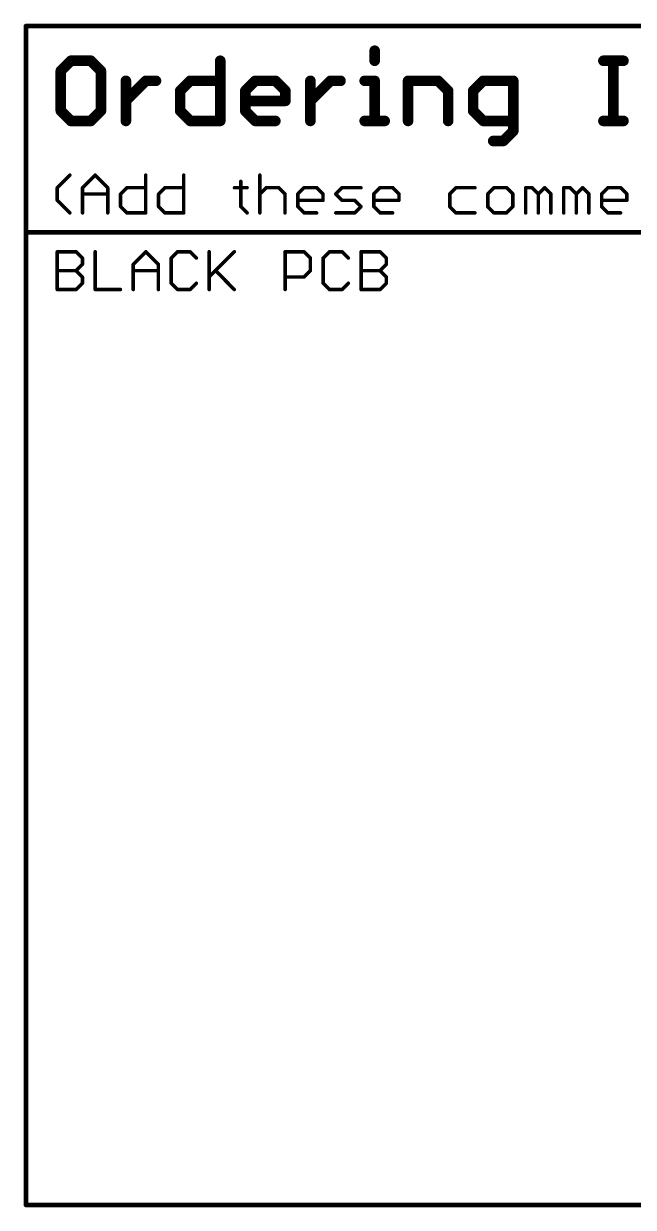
# Model space of a CAD drawing. Extents: x -41 to 98, y -71 to 29.
# Drawn here: x -3.9 to 22.4, y -71.2 to -20.2 of the extents above; entities that cross this region are included whole.
import ezdxf

# ---------------------------------------------------------------- set-up
doc = ezdxf.new("R2010")
doc.units = 0
doc.layers.add('23', color=53, linetype='CONTINUOUS')
doc.layers.add('51', color=53, linetype='CONTINUOUS')

msp = doc.modelspace()

# ---------------------------------------------------------------- linework, layer by layer
at = {"layer": '23'}
msp.add_point((-3.81, -20.32), dxfattribs=at)
at = {"layer": '51'}
for points, const_width in [([(-3.81, -20.32), (97.79, -20.32)], 0.2032), ([(-3.81, -29.21), (-3.81, -20.32)], 0.2032), ([(11.218, -21.3842), (11.218, -21.8164)], 0.4572), ([(-1.8792, -21.8164), (-2.3114, -22.2486)], 0.4572), ([(-1.0149, -21.8164), (-1.8792, -21.8164)], 0.4572), ([(-0.5827, -22.2486), (-1.0149, -21.8164)], 0.4572), ([(4.5626, -21.8164), (4.5626, -24.4094)], 0.4572), ([(21.0766, -21.8164), (21.9409, -21.8164)], 0.4572), ([(21.5087, -24.4094), (21.5087, -21.8164)], 0.4572), ([(-2.3114, -22.2486), (-2.3114, -23.9772)], 0.4572), ([(-0.5827, -23.9772), (-0.5827, -22.2486)], 0.4572), ([(0.4952, -24.4094), (0.4952, -22.6807)], 0.4572), ([(0.4952, -23.5451), (1.3595, -22.6807)], 0.4572), ([(1.3595, -22.6807), (1.7917, -22.6807)], 0.4572), ([(2.834, -23.1129), (3.2661, -22.6807)], 0.4572), ([(2.834, -23.9772), (2.834, -23.1129)], 0.4572), ([(3.2661, -22.6807), (4.5626, -22.6807)], 0.4572), ([(5.6405, -23.1129), (6.0727, -22.6807)], 0.4572), ([(5.6405, -23.9772), (5.6405, -23.1129)], 0.4572), ([(6.0727, -22.6807), (6.937, -22.6807)], 0.4572), ([(6.937, -22.6807), (7.3692, -23.1129)], 0.4572), ([(7.3692, -23.1129), (7.3692, -23.5451)], 0.4572), ([(8.4471, -24.4094), (8.4471, -22.6807)], 0.4572), ([(8.4471, -23.5451), (9.3114, -22.6807)], 0.4572), ([(9.3114, -22.6807), (9.7436, -22.6807)], 0.4572), ([(10.7859, -22.6807), (11.218, -22.6807)], 0.4572), ([(11.218, -22.6807), (11.218, -24.4094)], 0.4572), ([(12.6569, -24.4094), (12.6569, -22.6807)], 0.4572), ([(12.6569, -22.6807), (13.9534, -22.6807)], 0.4572), ([(13.9534, -22.6807), (14.3856, -23.1129)], 0.4572), ([(14.3856, -23.1129), (14.3856, -24.4094)], 0.4572), ([(15.8956, -22.6807), (15.4635, -23.1129)], 0.4572), ([(15.4635, -23.1129), (15.4635, -23.9772)], 0.4572), ([(17.1921, -22.6807), (15.8956, -22.6807)], 0.4572), ([(17.1921, -24.8416), (17.1921, -22.6807)], 0.4572), ([(7.3692, -23.5451), (5.6405, -23.5451)], 0.4572), ([(-2.3114, -23.9772), (-1.8792, -24.4094)], 0.4572), ([(-1.0149, -24.4094), (-0.5827, -23.9772)], 0.4572), ([(3.2661, -24.4094), (2.834, -23.9772)], 0.4572), ([(6.0727, -24.4094), (5.6405, -23.9772)], 0.4572), ([(15.4635, -23.9772), (15.8956, -24.4094)], 0.4572), ([(-1.8792, -24.4094), (-1.0149, -24.4094)], 0.4572), ([(4.5626, -24.4094), (3.2661, -24.4094)], 0.4572), ([(6.937, -24.4094), (6.0727, -24.4094)], 0.4572), ([(10.7859, -24.4094), (11.6502, -24.4094)], 0.4572), ([(15.8956, -24.4094), (17.1921, -24.4094)], 0.4572), ([(21.0766, -24.4094), (21.9409, -24.4094)], 0.4572), ([(16.76, -25.2737), (17.1921, -24.8416)], 0.4572), ([(16.3278, -25.2737), (16.76, -25.2737)], 0.4572), ([(-2.4638, -27.2871), (-1.9215, -26.7448)], 0.1524), ([(-1.3724, -27.2871), (-0.83, -26.7448)], 0.1524), ([(-0.83, -26.7448), (-0.2877, -27.2871)], 0.1524), ([(1.3495, -26.7448), (1.3495, -28.3718)], 0.1524), ([(2.9866, -26.7448), (2.9866, -28.3718)], 0.1524), ([(5.4474, -27.016), (5.4474, -28.1006)], 0.1524), ([(6.2677, -26.7448), (6.2677, -28.3718)], 0.1524), ([(-2.4638, -27.8295), (-2.4638, -27.2871)], 0.1524), ([(-1.3724, -28.3718), (-1.3724, -27.2871)], 0.1524), ([(-1.3724, -27.5583), (-0.2877, -27.5583)], 0.1524), ([(-0.2877, -27.2871), (-0.2877, -28.3718)], 0.1524), ([(0.2648, -27.5583), (0.536, -27.2871)], 0.1524), ([(0.2648, -28.1006), (0.2648, -27.5583)], 0.1524), ([(0.536, -27.2871), (1.3495, -27.2871)], 0.1524), ([(1.902, -27.5583), (2.1731, -27.2871)], 0.1524), ([(1.902, -28.1006), (1.902, -27.5583)], 0.1524), ([(2.1731, -27.2871), (2.9866, -27.2871)], 0.1524), ([(5.1763, -27.2871), (5.7186, -27.2871)], 0.1524), ([(6.2677, -27.5583), (6.5389, -27.2871)], 0.1524), ([(6.5389, -27.2871), (7.0812, -27.2871)], 0.1524), ([(7.0812, -27.2871), (7.3524, -27.5583)], 0.1524), ([(7.3524, -27.5583), (7.3524, -28.3718)], 0.1524), ([(7.9049, -27.5583), (8.176, -27.2871)], 0.1524), ([(7.9049, -28.1006), (7.9049, -27.5583)], 0.1524), ([(8.176, -27.2871), (8.7184, -27.2871)], 0.1524), ([(8.7184, -27.2871), (8.9895, -27.5583)], 0.1524), ([(8.9895, -27.5583), (8.9895, -27.8295)], 0.1524), ([(9.542, -27.5583), (9.8132, -27.2871)], 0.1524), ([(9.8132, -27.8295), (9.542, -27.5583)], 0.1524), ([(9.8132, -27.2871), (10.6267, -27.2871)], 0.1524), ([(11.1792, -27.5583), (11.4503, -27.2871)], 0.1524), ([(11.1792, -28.1006), (11.1792, -27.5583)], 0.1524), ([(11.4503, -27.2871), (11.9927, -27.2871)], 0.1524), ([(11.9927, -27.2871), (12.2638, -27.5583)], 0.1524), ([(12.2638, -27.5583), (12.2638, -27.8295)], 0.1524), ([(14.7246, -27.2871), (14.4535, -27.5583)], 0.1524), ([(14.4535, -27.5583), (14.4535, -28.1006)], 0.1524), ([(15.5381, -27.2871), (14.7246, -27.2871)], 0.1524), ([(16.3618, -27.2871), (16.0906, -27.5583)], 0.1524), ([(16.0906, -27.5583), (16.0906, -28.1006)], 0.1524), ([(16.9041, -27.2871), (16.3618, -27.2871)], 0.1524), ([(17.1753, -27.5583), (16.9041, -27.2871)], 0.1524), ([(17.1753, -28.1006), (17.1753, -27.5583)], 0.1524), ([(17.7278, -28.3718), (17.7278, -27.2871)], 0.1524), ([(17.7278, -27.2871), (17.999, -27.2871)], 0.1524), ([(17.999, -27.2871), (18.2701, -27.5583)], 0.1524), ([(18.2701, -27.5583), (18.5413, -27.2871)], 0.1524), ([(18.2701, -27.5583), (18.2701, -28.3718)], 0.1524), ([(18.5413, -27.2871), (18.8125, -27.5583)], 0.1524), ([(18.8125, -27.5583), (18.8125, -28.3718)], 0.1524), ([(19.365, -28.3718), (19.365, -27.2871)], 0.1524), ([(19.365, -27.2871), (19.6361, -27.2871)], 0.1524), ([(19.6361, -27.2871), (19.9073, -27.5583)], 0.1524), ([(19.9073, -27.5583), (20.1784, -27.2871)], 0.1524), ([(19.9073, -27.5583), (19.9073, -28.3718)], 0.1524), ([(20.1784, -27.2871), (20.4496, -27.5583)], 0.1524), ([(20.4496, -27.5583), (20.4496, -28.3718)], 0.1524), ([(21.0021, -27.5583), (21.2733, -27.2871)], 0.1524), ([(21.0021, -28.1006), (21.0021, -27.5583)], 0.1524), ([(21.2733, -27.2871), (21.8156, -27.2871)], 0.1524), ([(21.8156, -27.2871), (22.0868, -27.5583)], 0.1524), ([(22.0868, -27.5583), (22.0868, -27.8295)], 0.1524), ([(-1.9215, -28.3718), (-2.4638, -27.8295)], 0.1524), ([(0.536, -28.3718), (0.2648, -28.1006)], 0.1524), ([(2.1731, -28.3718), (1.902, -28.1006)], 0.1524), ([(5.4474, -28.1006), (5.7186, -28.3718)], 0.1524), ([(8.9895, -27.8295), (7.9049, -27.8295)], 0.1524), ([(8.176, -28.3718), (7.9049, -28.1006)], 0.1524), ([(10.3555, -27.8295), (9.8132, -27.8295)], 0.1524), ([(10.6267, -28.1006), (10.3555, -27.8295)], 0.1524), ([(10.3555, -28.3718), (10.6267, -28.1006)], 0.1524), ([(12.2638, -27.8295), (11.1792, -27.8295)], 0.1524), ([(11.4503, -28.3718), (11.1792, -28.1006)], 0.1524), ([(14.4535, -28.1006), (14.7246, -28.3718)], 0.1524), ([(16.0906, -28.1006), (16.3618, -28.3718)], 0.1524), ([(16.9041, -28.3718), (17.1753, -28.1006)], 0.1524), ([(22.0868, -27.8295), (21.0021, -27.8295)], 0.1524), ([(21.2733, -28.3718), (21.0021, -28.1006)], 0.1524), ([(1.3495, -28.3718), (0.536, -28.3718)], 0.1524), ([(2.9866, -28.3718), (2.1731, -28.3718)], 0.1524), ([(8.7184, -28.3718), (8.176, -28.3718)], 0.1524), ([(9.542, -28.3718), (10.3555, -28.3718)], 0.1524), ([(11.9927, -28.3718), (11.4503, -28.3718)], 0.1524), ([(14.7246, -28.3718), (15.5381, -28.3718)], 0.1524), ([(16.3618, -28.3718), (16.9041, -28.3718)], 0.1524), ([(21.8156, -28.3718), (21.2733, -28.3718)], 0.1524), ([(-3.81, -71.12), (-3.81, -29.21)], 0.2032), ([(-3.81, -29.21), (97.79, -29.21)], 0.2032), ([(-2.4638, -31.6738), (-2.4638, -30.0468)], 0.1524), ([(-2.4638, -30.0468), (-1.6503, -30.0468)], 0.1524), ([(-1.6503, -30.0468), (-1.3791, -30.318)], 0.1524), ([(-0.8266, -30.0468), (-0.8266, -31.6738)], 0.1524), ([(0.8105, -30.5891), (1.3528, -30.0468)], 0.1524), ([(1.3528, -30.0468), (1.8952, -30.5891)], 0.1524), ([(2.7188, -30.0468), (2.4477, -30.318)], 0.1524), ([(3.2612, -30.0468), (2.7188, -30.0468)], 0.1524), ([(3.5323, -30.318), (3.2612, -30.0468)], 0.1524), ([(4.0848, -30.0468), (4.0848, -31.6738)], 0.1524), ([(4.0848, -31.1315), (5.1695, -30.0468)], 0.1524), ([(7.3591, -31.6738), (7.3591, -30.0468)], 0.1524), ([(7.3591, -30.0468), (8.1726, -30.0468)], 0.1524), ([(8.1726, -30.0468), (8.4438, -30.318)], 0.1524), ([(9.2675, -30.0468), (8.9963, -30.318)], 0.1524), ([(9.8098, -30.0468), (9.2675, -30.0468)], 0.1524), ([(10.081, -30.318), (9.8098, -30.0468)], 0.1524), ([(10.6334, -31.6738), (10.6334, -30.0468)], 0.1524), ([(10.6334, -30.0468), (11.4469, -30.0468)], 0.1524), ([(11.4469, -30.0468), (11.7181, -30.318)], 0.1524), ([(-1.3791, -30.5891), (-1.6503, -30.8603)], 0.1524), ([(-1.3791, -30.318), (-1.3791, -30.5891)], 0.1524), ([(0.8105, -31.6738), (0.8105, -30.5891)], 0.1524), ([(1.8952, -30.5891), (1.8952, -31.6738)], 0.1524), ([(2.4477, -30.318), (2.4477, -31.4026)], 0.1524), ([(8.4438, -30.318), (8.4438, -30.8603)], 0.1524), ([(8.9963, -30.318), (8.9963, -31.4026)], 0.1524), ([(11.7181, -30.5891), (11.4469, -30.8603)], 0.1524), ([(11.7181, -30.318), (11.7181, -30.5891)], 0.1524), ([(-2.4638, -30.8603), (-1.6503, -30.8603)], 0.1524), ([(-1.6503, -30.8603), (-1.3791, -31.1315)], 0.1524), ([(-1.3791, -31.1315), (-1.3791, -31.4026)], 0.1524), ([(0.8105, -30.8603), (1.8952, -30.8603)], 0.1524), ([(4.356, -30.8603), (5.1695, -31.6738)], 0.1524), ([(8.1726, -31.1315), (7.3591, -31.1315)], 0.1524), ([(8.4438, -30.8603), (8.1726, -31.1315)], 0.1524), ([(10.6334, -30.8603), (11.4469, -30.8603)], 0.1524), ([(11.4469, -30.8603), (11.7181, -31.1315)], 0.1524), ([(11.7181, -31.1315), (11.7181, -31.4026)], 0.1524), ([(-1.6503, -31.6738), (-2.4638, -31.6738)], 0.1524), ([(-1.3791, -31.4026), (-1.6503, -31.6738)], 0.1524), ([(-0.8266, -31.6738), (0.258, -31.6738)], 0.1524), ([(2.4477, -31.4026), (2.7188, -31.6738)], 0.1524), ([(2.7188, -31.6738), (3.2612, -31.6738)], 0.1524), ([(3.2612, -31.6738), (3.5323, -31.4026)], 0.1524), ([(8.9963, -31.4026), (9.2675, -31.6738)], 0.1524), ([(9.2675, -31.6738), (9.8098, -31.6738)], 0.1524), ([(9.8098, -31.6738), (10.081, -31.4026)], 0.1524), ([(11.4469, -31.6738), (10.6334, -31.6738)], 0.1524), ([(11.7181, -31.4026), (11.4469, -31.6738)], 0.1524), ([(97.79, -71.12), (-3.81, -71.12)], 0.2032)]:
    msp.add_lwpolyline(points, dxfattribs=dict(at, const_width=const_width))
for points, const_width in [([(-3.81, -20.2692, 1), (-3.81, -20.3708)], 0.1016), ([(-3.7592, -20.32, 1), (-3.8608, -20.32)], 0.1016), ([(11.3323, -21.3842, 1), (11.1037, -21.3842)], 0.2286), ([(-1.8792, -21.7021, 1), (-1.8792, -21.9307)], 0.2286), ([(-1.7984, -21.8972, 1), (-1.9601, -21.7356)], 0.2286), ([(-0.9341, -21.7356, 1), (-1.0957, -21.8972)], 0.2286), ([(-1.0149, -21.9307, 1), (-1.0149, -21.7021)], 0.2286), ([(4.6769, -21.8164, 1), (4.4483, -21.8164)], 0.2286), ([(11.1037, -21.8164, 1), (11.3323, -21.8164)], 0.2286), ([(21.0766, -21.7021, 1), (21.0766, -21.9307)], 0.2286), ([(21.623, -21.8164, 1), (21.3944, -21.8164)], 0.2286), ([(21.9409, -21.9307, 1), (21.9409, -21.7021)], 0.2286), ([(-2.1971, -22.2486, 1), (-2.4257, -22.2486)], 0.2286), ([(-2.3922, -22.1677, 1), (-2.2306, -22.3294)], 0.2286), ([(-0.4684, -22.2486, 1), (-0.697, -22.2486)], 0.2286), ([(-0.6635, -22.3294, 1), (-0.5019, -22.1677)], 0.2286), ([(0.6095, -22.6807, 1), (0.3809, -22.6807)], 0.2286), ([(1.3595, -22.5664, 1), (1.3595, -22.795)], 0.2286), ([(1.4403, -22.7615, 1), (1.2787, -22.5999)], 0.2286), ([(1.7917, -22.795, 1), (1.7917, -22.5664)], 0.2286), ([(2.7531, -23.0321, 1), (2.9148, -23.1937)], 0.2286), ([(2.9483, -23.1129, 1), (2.7197, -23.1129)], 0.2286), ([(3.2661, -22.5664, 1), (3.2661, -22.795)], 0.2286), ([(3.3469, -22.7615, 1), (3.1853, -22.5999)], 0.2286), ([(4.5626, -22.795, 1), (4.5626, -22.5664)], 0.2286), ([(5.7548, -23.1129, 1), (5.5262, -23.1129)], 0.2286), ([(5.5597, -23.0321, 1), (5.7213, -23.1937)], 0.2286), ([(6.0727, -22.5664, 1), (6.0727, -22.795)], 0.2286), ([(6.1535, -22.7615, 1), (5.9919, -22.5999)], 0.2286), ([(7.0178, -22.5999, 1), (6.8562, -22.7615)], 0.2286), ([(6.937, -22.795, 1), (6.937, -22.5664)], 0.2286), ([(7.4835, -23.1129, 1), (7.2549, -23.1129)], 0.2286), ([(7.2884, -23.1937, 1), (7.45, -23.0321)], 0.2286), ([(8.5614, -22.6807, 1), (8.3328, -22.6807)], 0.2286), ([(9.3114, -22.5664, 1), (9.3114, -22.795)], 0.2286), ([(9.3922, -22.7615, 1), (9.2306, -22.5999)], 0.2286), ([(9.7436, -22.795, 1), (9.7436, -22.5664)], 0.2286), ([(10.7859, -22.5664, 1), (10.7859, -22.795)], 0.2286), ([(11.3323, -22.6807, 1), (11.1037, -22.6807)], 0.2286), ([(11.218, -22.795, 1), (11.218, -22.5664)], 0.2286), ([(12.7712, -22.6807, 1), (12.5426, -22.6807)], 0.2286), ([(12.6569, -22.5664, 1), (12.6569, -22.795)], 0.2286), ([(14.0342, -22.5999, 1), (13.8726, -22.7615)], 0.2286), ([(13.9534, -22.795, 1), (13.9534, -22.5664)], 0.2286), ([(14.4999, -23.1129, 1), (14.2713, -23.1129)], 0.2286), ([(14.3048, -23.1937, 1), (14.4664, -23.0321)], 0.2286), ([(15.3826, -23.0321, 1), (15.5443, -23.1937)], 0.2286), ([(15.5778, -23.1129, 1), (15.3492, -23.1129)], 0.2286), ([(15.8956, -22.5664, 1), (15.8956, -22.795)], 0.2286), ([(15.9764, -22.7615, 1), (15.8148, -22.5999)], 0.2286), ([(17.3064, -22.6807, 1), (17.0778, -22.6807)], 0.2286), ([(17.1921, -22.795, 1), (17.1921, -22.5664)], 0.2286), ([(0.4143, -23.4642, 1), (0.576, -23.6259)], 0.2286), ([(5.6405, -23.4308, 1), (5.6405, -23.6594)], 0.2286), ([(7.2549, -23.5451, 1), (7.4835, -23.5451)], 0.2286), ([(7.3692, -23.6594, 1), (7.3692, -23.4308)], 0.2286), ([(8.3662, -23.4642, 1), (8.5279, -23.6259)], 0.2286), ([(-2.2306, -23.8964, 1), (-2.3922, -24.0581)], 0.2286), ([(-2.4257, -23.9772, 1), (-2.1971, -23.9772)], 0.2286), ([(-0.697, -23.9772, 1), (-0.4684, -23.9772)], 0.2286), ([(-0.5019, -24.0581, 1), (-0.6635, -23.8964)], 0.2286), ([(2.9148, -23.8964, 1), (2.7531, -24.0581)], 0.2286), ([(2.7197, -23.9772, 1), (2.9483, -23.9772)], 0.2286), ([(5.7213, -23.8964, 1), (5.5597, -24.0581)], 0.2286), ([(5.5262, -23.9772, 1), (5.7548, -23.9772)], 0.2286), ([(15.5443, -23.8964, 1), (15.3826, -24.0581)], 0.2286), ([(15.3492, -23.9772, 1), (15.5778, -23.9772)], 0.2286), ([(-1.8792, -24.2951, 1), (-1.8792, -24.5237)], 0.2286), ([(-1.9601, -24.4902, 1), (-1.7984, -24.3286)], 0.2286), ([(-1.0957, -24.3286, 1), (-0.9341, -24.4902)], 0.2286), ([(-1.0149, -24.5237, 1), (-1.0149, -24.2951)], 0.2286), ([(0.3809, -24.4094, 1), (0.6095, -24.4094)], 0.2286), ([(3.2661, -24.2951, 1), (3.2661, -24.5237)], 0.2286), ([(3.1853, -24.4902, 1), (3.3469, -24.3286)], 0.2286), ([(4.4483, -24.4094, 1), (4.6769, -24.4094)], 0.2286), ([(4.5626, -24.5237, 1), (4.5626, -24.2951)], 0.2286), ([(6.0727, -24.2951, 1), (6.0727, -24.5237)], 0.2286), ([(5.9919, -24.4902, 1), (6.1535, -24.3286)], 0.2286), ([(6.937, -24.5237, 1), (6.937, -24.2951)], 0.2286), ([(8.3328, -24.4094, 1), (8.5614, -24.4094)], 0.2286), ([(10.7859, -24.2951, 1), (10.7859, -24.5237)], 0.2286), ([(11.1037, -24.4094, 1), (11.3323, -24.4094)], 0.2286), ([(11.6502, -24.5237, 1), (11.6502, -24.2951)], 0.2286), ([(12.5426, -24.4094, 1), (12.7712, -24.4094)], 0.2286), ([(14.2713, -24.4094, 1), (14.4999, -24.4094)], 0.2286), ([(15.8956, -24.2951, 1), (15.8956, -24.5237)], 0.2286), ([(15.8148, -24.4902, 1), (15.9764, -24.3286)], 0.2286), ([(17.1921, -24.5237, 1), (17.1921, -24.2951)], 0.2286), ([(21.0766, -24.2951, 1), (21.0766, -24.5237)], 0.2286), ([(21.3944, -24.4094, 1), (21.623, -24.4094)], 0.2286), ([(21.9409, -24.5237, 1), (21.9409, -24.2951)], 0.2286), ([(17.0778, -24.8416, 1), (17.3064, -24.8416)], 0.2286), ([(17.273, -24.9224, 1), (17.1113, -24.7607)], 0.2286), ([(16.3278, -25.1594, 1), (16.3278, -25.388)], 0.2286), ([(16.6791, -25.1929, 1), (16.8408, -25.3546)], 0.2286), ([(16.76, -25.388, 1), (16.76, -25.1594)], 0.2286), ([(-1.8945, -26.7718, 1), (-1.9484, -26.7179)], 0.0762), ([(-0.8031, -26.7179, 1), (-0.857, -26.7718)], 0.0762), ([(-0.8031, -26.7718, 1), (-0.857, -26.7179)], 0.0762), ([(1.3876, -26.7448, 1), (1.3114, -26.7448)], 0.0762), ([(3.0247, -26.7448, 1), (2.9485, -26.7448)], 0.0762), ([(5.4855, -27.016, 1), (5.4093, -27.016)], 0.0762), ([(6.3058, -26.7448, 1), (6.2296, -26.7448)], 0.0762), ([(-2.4257, -27.2871, 1), (-2.5019, -27.2871)], 0.0762), ([(-2.4907, -27.2602, 1), (-2.4369, -27.3141)], 0.0762), ([(-1.3343, -27.2871, 1), (-1.4105, -27.2871)], 0.0762), ([(-1.3993, -27.2602, 1), (-1.3454, -27.3141)], 0.0762), ([(-1.3724, -27.5202, 1), (-1.3724, -27.5964)], 0.0762), ([(-0.2496, -27.2871, 1), (-0.3258, -27.2871)], 0.0762), ([(-0.3146, -27.3141, 1), (-0.2608, -27.2602)], 0.0762), ([(-0.2877, -27.5964, 1), (-0.2877, -27.5202)], 0.0762), ([(0.3029, -27.5583, 1), (0.2267, -27.5583)], 0.0762), ([(0.2379, -27.5314, 1), (0.2917, -27.5852)], 0.0762), ([(0.536, -27.249, 1), (0.536, -27.3252)], 0.0762), ([(0.5629, -27.3141, 1), (0.509, -27.2602)], 0.0762), ([(1.3495, -27.3252, 1), (1.3495, -27.249)], 0.0762), ([(1.9401, -27.5583, 1), (1.8639, -27.5583)], 0.0762), ([(1.875, -27.5314, 1), (1.9289, -27.5852)], 0.0762), ([(2.1731, -27.249, 1), (2.1731, -27.3252)], 0.0762), ([(2.2001, -27.3141, 1), (2.1462, -27.2602)], 0.0762), ([(2.9866, -27.3252, 1), (2.9866, -27.249)], 0.0762), ([(5.1763, -27.249, 1), (5.1763, -27.3252)], 0.0762), ([(5.7186, -27.3252, 1), (5.7186, -27.249)], 0.0762), ([(6.2408, -27.5314, 1), (6.2946, -27.5852)], 0.0762), ([(6.5389, -27.249, 1), (6.5389, -27.3252)], 0.0762), ([(6.5658, -27.3141, 1), (6.5119, -27.2602)], 0.0762), ([(7.1081, -27.2602, 1), (7.0543, -27.3141)], 0.0762), ([(7.0812, -27.3252, 1), (7.0812, -27.249)], 0.0762), ([(7.3905, -27.5583, 1), (7.3143, -27.5583)], 0.0762), ([(7.3254, -27.5852, 1), (7.3793, -27.5314)], 0.0762), ([(7.943, -27.5583, 1), (7.8668, -27.5583)], 0.0762), ([(7.8779, -27.5314, 1), (7.9318, -27.5852)], 0.0762), ([(8.176, -27.249, 1), (8.176, -27.3252)], 0.0762), ([(8.203, -27.3141, 1), (8.1491, -27.2602)], 0.0762), ([(8.7453, -27.2602, 1), (8.6914, -27.3141)], 0.0762), ([(8.7184, -27.3252, 1), (8.7184, -27.249)], 0.0762), ([(9.0276, -27.5583, 1), (8.9514, -27.5583)], 0.0762), ([(8.9626, -27.5852, 1), (9.0165, -27.5314)], 0.0762), ([(9.569, -27.5314, 1), (9.5151, -27.5852)], 0.0762), ([(9.5151, -27.5314, 1), (9.569, -27.5852)], 0.0762), ([(9.8132, -27.249, 1), (9.8132, -27.3252)], 0.0762), ([(9.8401, -27.3141, 1), (9.7862, -27.2602)], 0.0762), ([(10.6267, -27.3252, 1), (10.6267, -27.249)], 0.0762), ([(11.2173, -27.5583, 1), (11.1411, -27.5583)], 0.0762), ([(11.1522, -27.5314, 1), (11.2061, -27.5852)], 0.0762), ([(11.4503, -27.249, 1), (11.4503, -27.3252)], 0.0762), ([(11.4773, -27.3141, 1), (11.4234, -27.2602)], 0.0762), ([(12.0196, -27.2602, 1), (11.9657, -27.3141)], 0.0762), ([(11.9927, -27.3252, 1), (11.9927, -27.249)], 0.0762), ([(12.3019, -27.5583, 1), (12.2257, -27.5583)], 0.0762), ([(12.2369, -27.5852, 1), (12.2908, -27.5314)], 0.0762), ([(14.4916, -27.5583, 1), (14.4154, -27.5583)], 0.0762), ([(14.4265, -27.5314, 1), (14.4804, -27.5852)], 0.0762), ([(14.7246, -27.249, 1), (14.7246, -27.3252)], 0.0762), ([(14.7516, -27.3141, 1), (14.6977, -27.2602)], 0.0762), ([(15.5381, -27.3252, 1), (15.5381, -27.249)], 0.0762), ([(16.1287, -27.5583, 1), (16.0525, -27.5583)], 0.0762), ([(16.0637, -27.5314, 1), (16.1176, -27.5852)], 0.0762), ([(16.3618, -27.249, 1), (16.3618, -27.3252)], 0.0762), ([(16.3887, -27.3141, 1), (16.3349, -27.2602)], 0.0762), ([(16.9311, -27.2602, 1), (16.8772, -27.3141)], 0.0762), ([(16.9041, -27.3252, 1), (16.9041, -27.249)], 0.0762), ([(17.2134, -27.5583, 1), (17.1372, -27.5583)], 0.0762), ([(17.1484, -27.5852, 1), (17.2022, -27.5314)], 0.0762), ([(17.7659, -27.2871, 1), (17.6897, -27.2871)], 0.0762), ([(17.7278, -27.249, 1), (17.7278, -27.3252)], 0.0762), ([(18.0259, -27.2602, 1), (17.972, -27.3141)], 0.0762), ([(17.999, -27.3252, 1), (17.999, -27.249)], 0.0762), ([(18.3082, -27.5583, 1), (18.232, -27.5583)], 0.0762), ([(18.2432, -27.5314, 1), (18.2971, -27.5852)], 0.0762), ([(18.2432, -27.5852, 1), (18.2971, -27.5314)], 0.0762), ([(18.5682, -27.2602, 1), (18.5143, -27.3141)], 0.0762), ([(18.5682, -27.3141, 1), (18.5143, -27.2602)], 0.0762), ([(18.8506, -27.5583, 1), (18.7744, -27.5583)], 0.0762), ([(18.7855, -27.5852, 1), (18.8394, -27.5314)], 0.0762), ([(19.4031, -27.2871, 1), (19.3269, -27.2871)], 0.0762), ([(19.365, -27.249, 1), (19.365, -27.3252)], 0.0762), ([(19.6631, -27.2602, 1), (19.6092, -27.3141)], 0.0762), ([(19.6361, -27.3252, 1), (19.6361, -27.249)], 0.0762), ([(19.9454, -27.5583, 1), (19.8692, -27.5583)], 0.0762), ([(19.8803, -27.5314, 1), (19.9342, -27.5852)], 0.0762), ([(19.8803, -27.5852, 1), (19.9342, -27.5314)], 0.0762), ([(20.2054, -27.2602, 1), (20.1515, -27.3141)], 0.0762), ([(20.2054, -27.3141, 1), (20.1515, -27.2602)], 0.0762), ([(20.4877, -27.5583, 1), (20.4115, -27.5583)], 0.0762), ([(20.4227, -27.5852, 1), (20.4766, -27.5314)], 0.0762), ([(21.0402, -27.5583, 1), (20.964, -27.5583)], 0.0762), ([(20.9752, -27.5314, 1), (21.029, -27.5852)], 0.0762), ([(21.2733, -27.249, 1), (21.2733, -27.3252)], 0.0762), ([(21.3002, -27.3141, 1), (21.2463, -27.2602)], 0.0762), ([(21.8425, -27.2602, 1), (21.7887, -27.3141)], 0.0762), ([(21.8156, -27.3252, 1), (21.8156, -27.249)], 0.0762), ([(22.1249, -27.5583, 1), (22.0487, -27.5583)], 0.0762), ([(22.0598, -27.5852, 1), (22.1137, -27.5314)], 0.0762), ([(-2.4369, -27.8025, 1), (-2.4907, -27.8564)], 0.0762), ([(-2.5019, -27.8295, 1), (-2.4257, -27.8295)], 0.0762), ([(0.2917, -28.0737, 1), (0.2379, -28.1276)], 0.0762), ([(1.9289, -28.0737, 1), (1.875, -28.1276)], 0.0762), ([(5.4744, -28.0737, 1), (5.4205, -28.1276)], 0.0762), ([(7.9318, -28.0737, 1), (7.8779, -28.1276)], 0.0762), ([(7.9049, -27.7914, 1), (7.9049, -27.8676)], 0.0762), ([(8.9514, -27.8295, 1), (9.0276, -27.8295)], 0.0762), ([(8.9895, -27.8676, 1), (8.9895, -27.7914)], 0.0762), ([(9.8132, -27.7914, 1), (9.8132, -27.8676)], 0.0762), ([(9.7862, -27.8564, 1), (9.8401, -27.8025)], 0.0762), ([(10.3824, -27.8025, 1), (10.3286, -27.8564)], 0.0762), ([(10.3555, -27.8676, 1), (10.3555, -27.7914)], 0.0762), ([(10.6536, -28.1276, 1), (10.5997, -28.0737)], 0.0762), ([(10.5997, -28.1276, 1), (10.6536, -28.0737)], 0.0762), ([(11.2061, -28.0737, 1), (11.1522, -28.1276)], 0.0762), ([(11.1792, -27.7914, 1), (11.1792, -27.8676)], 0.0762), ([(12.2257, -27.8295, 1), (12.3019, -27.8295)], 0.0762), ([(12.2638, -27.8676, 1), (12.2638, -27.7914)], 0.0762), ([(14.4804, -28.0737, 1), (14.4265, -28.1276)], 0.0762), ([(16.1176, -28.0737, 1), (16.0637, -28.1276)], 0.0762), ([(17.2022, -28.1276, 1), (17.1484, -28.0737)], 0.0762), ([(21.0021, -27.7914, 1), (21.0021, -27.8676)], 0.0762), ([(21.029, -28.0737, 1), (20.9752, -28.1276)], 0.0762), ([(22.0487, -27.8295, 1), (22.1249, -27.8295)], 0.0762), ([(22.0868, -27.8676, 1), (22.0868, -27.7914)], 0.0762), ([(-1.9484, -28.3987, 1), (-1.8945, -28.3449)], 0.0762), ([(-1.4105, -28.3718, 1), (-1.3343, -28.3718)], 0.0762), ([(-0.3258, -28.3718, 1), (-0.2496, -28.3718)], 0.0762), ([(0.2267, -28.1006, 1), (0.3029, -28.1006)], 0.0762), ([(0.536, -28.3337, 1), (0.536, -28.4099)], 0.0762), ([(0.509, -28.3987, 1), (0.5629, -28.3449)], 0.0762), ([(1.3114, -28.3718, 1), (1.3876, -28.3718)], 0.0762), ([(1.3495, -28.4099, 1), (1.3495, -28.3337)], 0.0762), ([(1.8639, -28.1006, 1), (1.9401, -28.1006)], 0.0762), ([(2.1731, -28.3337, 1), (2.1731, -28.4099)], 0.0762), ([(2.1462, -28.3987, 1), (2.2001, -28.3449)], 0.0762), ([(2.9485, -28.3718, 1), (3.0247, -28.3718)], 0.0762), ([(2.9866, -28.4099, 1), (2.9866, -28.3337)], 0.0762), ([(5.4093, -28.1006, 1), (5.4855, -28.1006)], 0.0762), ([(5.6917, -28.3987, 1), (5.7455, -28.3449)], 0.0762), ([(6.2296, -28.3718, 1), (6.3058, -28.3718)], 0.0762), ([(7.3143, -28.3718, 1), (7.3905, -28.3718)], 0.0762), ([(7.8668, -28.1006, 1), (7.943, -28.1006)], 0.0762), ([(8.176, -28.3337, 1), (8.176, -28.4099)], 0.0762), ([(8.1491, -28.3987, 1), (8.203, -28.3449)], 0.0762), ([(8.7184, -28.4099, 1), (8.7184, -28.3337)], 0.0762), ([(9.542, -28.3337, 1), (9.542, -28.4099)], 0.0762), ([(10.3286, -28.3449, 1), (10.3824, -28.3987)], 0.0762), ([(10.3555, -28.4099, 1), (10.3555, -28.3337)], 0.0762), ([(11.1411, -28.1006, 1), (11.2173, -28.1006)], 0.0762), ([(11.4503, -28.3337, 1), (11.4503, -28.4099)], 0.0762), ([(11.4234, -28.3987, 1), (11.4773, -28.3449)], 0.0762), ([(11.9927, -28.4099, 1), (11.9927, -28.3337)], 0.0762), ([(14.4154, -28.1006, 1), (14.4916, -28.1006)], 0.0762), ([(14.7246, -28.3337, 1), (14.7246, -28.4099)], 0.0762), ([(14.6977, -28.3987, 1), (14.7516, -28.3449)], 0.0762), ([(15.5381, -28.4099, 1), (15.5381, -28.3337)], 0.0762), ([(16.0525, -28.1006, 1), (16.1287, -28.1006)], 0.0762), ([(16.3618, -28.3337, 1), (16.3618, -28.4099)], 0.0762), ([(16.3349, -28.3987, 1), (16.3887, -28.3449)], 0.0762), ([(16.8772, -28.3449, 1), (16.9311, -28.3987)], 0.0762), ([(16.9041, -28.4099, 1), (16.9041, -28.3337)], 0.0762), ([(17.1372, -28.1006, 1), (17.2134, -28.1006)], 0.0762), ([(17.6897, -28.3718, 1), (17.7659, -28.3718)], 0.0762), ([(18.232, -28.3718, 1), (18.3082, -28.3718)], 0.0762), ([(18.7744, -28.3718, 1), (18.8506, -28.3718)], 0.0762), ([(19.3269, -28.3718, 1), (19.4031, -28.3718)], 0.0762), ([(19.8692, -28.3718, 1), (19.9454, -28.3718)], 0.0762), ([(20.4115, -28.3718, 1), (20.4877, -28.3718)], 0.0762), ([(20.964, -28.1006, 1), (21.0402, -28.1006)], 0.0762), ([(21.2733, -28.3337, 1), (21.2733, -28.4099)], 0.0762), ([(21.2463, -28.3987, 1), (21.3002, -28.3449)], 0.0762), ([(21.8156, -28.4099, 1), (21.8156, -28.3337)], 0.0762), ([(-3.7592, -29.21, 1), (-3.8608, -29.21)], 0.1016), ([(-3.81, -29.1592, 1), (-3.81, -29.2608)], 0.1016), ([(-3.8608, -29.21, 1), (-3.7592, -29.21)], 0.1016), ([(-2.4257, -30.0468, 1), (-2.5019, -30.0468)], 0.0762), ([(-2.4638, -30.0087, 1), (-2.4638, -30.0849)], 0.0762), ([(-1.6234, -30.0199, 1), (-1.6772, -30.0738)], 0.0762), ([(-1.6503, -30.0849, 1), (-1.6503, -30.0087)], 0.0762), ([(-0.7885, -30.0468, 1), (-0.8647, -30.0468)], 0.0762), ([(1.3798, -30.0199, 1), (1.3259, -30.0738)], 0.0762), ([(1.3798, -30.0738, 1), (1.3259, -30.0199)], 0.0762), ([(2.7188, -30.0087, 1), (2.7188, -30.0849)], 0.0762), ([(2.7458, -30.0738, 1), (2.6919, -30.0199)], 0.0762), ([(3.2881, -30.0199, 1), (3.2342, -30.0738)], 0.0762), ([(3.2612, -30.0849, 1), (3.2612, -30.0087)], 0.0762), ([(4.1229, -30.0468, 1), (4.0467, -30.0468)], 0.0762), ([(5.1964, -30.0738, 1), (5.1425, -30.0199)], 0.0762), ([(7.3972, -30.0468, 1), (7.321, -30.0468)], 0.0762), ([(7.3591, -30.0087, 1), (7.3591, -30.0849)], 0.0762), ([(8.1996, -30.0199, 1), (8.1457, -30.0738)], 0.0762), ([(8.1726, -30.0849, 1), (8.1726, -30.0087)], 0.0762), ([(9.2675, -30.0087, 1), (9.2675, -30.0849)], 0.0762), ([(9.2944, -30.0738, 1), (9.2405, -30.0199)], 0.0762), ([(9.8367, -30.0199, 1), (9.7828, -30.0738)], 0.0762), ([(9.8098, -30.0849, 1), (9.8098, -30.0087)], 0.0762), ([(10.6715, -30.0468, 1), (10.5953, -30.0468)], 0.0762), ([(10.6334, -30.0087, 1), (10.6334, -30.0849)], 0.0762), ([(11.4739, -30.0199, 1), (11.42, -30.0738)], 0.0762), ([(11.4469, -30.0849, 1), (11.4469, -30.0087)], 0.0762), ([(-1.341, -30.318, 1), (-1.4172, -30.318)], 0.0762), ([(-1.4172, -30.5891, 1), (-1.341, -30.5891)], 0.0762), ([(-1.4061, -30.3449, 1), (-1.3522, -30.291)], 0.0762), ([(-1.3522, -30.6161, 1), (-1.4061, -30.5622)], 0.0762), ([(0.8486, -30.5891, 1), (0.7724, -30.5891)], 0.0762), ([(0.7836, -30.5622, 1), (0.8375, -30.6161)], 0.0762), ([(1.9333, -30.5891, 1), (1.8571, -30.5891)], 0.0762), ([(1.8682, -30.6161, 1), (1.9221, -30.5622)], 0.0762), ([(2.4207, -30.291, 1), (2.4746, -30.3449)], 0.0762), ([(2.4858, -30.318, 1), (2.4096, -30.318)], 0.0762), ([(3.5054, -30.3449, 1), (3.5593, -30.291)], 0.0762), ([(8.4819, -30.318, 1), (8.4057, -30.318)], 0.0762), ([(8.4169, -30.3449, 1), (8.4707, -30.291)], 0.0762), ([(9.0344, -30.318, 1), (8.9582, -30.318)], 0.0762), ([(8.9694, -30.291, 1), (9.0232, -30.3449)], 0.0762), ([(10.054, -30.3449, 1), (10.1079, -30.291)], 0.0762), ([(11.7562, -30.318, 1), (11.68, -30.318)], 0.0762), ([(11.68, -30.5891, 1), (11.7562, -30.5891)], 0.0762), ([(11.6912, -30.3449, 1), (11.745, -30.291)], 0.0762), ([(11.7451, -30.6161, 1), (11.6912, -30.5622)], 0.0762), ([(-2.4638, -30.8222, 1), (-2.4638, -30.8984)], 0.0762), ([(-1.6234, -30.8334, 1), (-1.6772, -30.8872)], 0.0762), ([(-1.6772, -30.8334, 1), (-1.6234, -30.8872)], 0.0762), ([(-1.6503, -30.8984, 1), (-1.6503, -30.8222)], 0.0762), ([(-1.341, -31.1315, 1), (-1.4172, -31.1315)], 0.0762), ([(-1.4061, -31.1584, 1), (-1.3522, -31.1045)], 0.0762), ([(0.8105, -30.8222, 1), (0.8105, -30.8984)], 0.0762), ([(1.8952, -30.8984, 1), (1.8952, -30.8222)], 0.0762), ([(4.0579, -31.1045, 1), (4.1118, -31.1584)], 0.0762), ([(4.3829, -30.8334, 1), (4.329, -30.8872)], 0.0762), ([(7.3591, -31.0934, 1), (7.3591, -31.1696)], 0.0762), ([(8.1457, -31.1045, 1), (8.1996, -31.1584)], 0.0762), ([(8.1726, -31.1696, 1), (8.1726, -31.0934)], 0.0762), ([(8.4057, -30.8603, 1), (8.4819, -30.8603)], 0.0762), ([(8.4707, -30.8872, 1), (8.4169, -30.8334)], 0.0762), ([(10.6334, -30.8222, 1), (10.6334, -30.8984)], 0.0762), ([(11.4739, -30.8334, 1), (11.42, -30.8872)], 0.0762), ([(11.42, -30.8334, 1), (11.4739, -30.8872)], 0.0762), ([(11.4469, -30.8984, 1), (11.4469, -30.8222)], 0.0762), ([(11.7562, -31.1315, 1), (11.68, -31.1315)], 0.0762), ([(11.6912, -31.1584, 1), (11.7451, -31.1045)], 0.0762), ([(-2.4638, -31.6357, 1), (-2.4638, -31.7119)], 0.0762), ([(-1.6772, -31.6469, 1), (-1.6234, -31.7007)], 0.0762), ([(-1.6503, -31.7119, 1), (-1.6503, -31.6357)], 0.0762), ([(-1.4172, -31.4026, 1), (-1.341, -31.4026)], 0.0762), ([(-1.3522, -31.4296, 1), (-1.4061, -31.3757)], 0.0762), ([(-0.8266, -31.6357, 1), (-0.8266, -31.7119)], 0.0762), ([(0.258, -31.7119, 1), (0.258, -31.6357)], 0.0762), ([(2.4746, -31.3757, 1), (2.4207, -31.4296)], 0.0762), ([(2.4096, -31.4026, 1), (2.4858, -31.4026)], 0.0762), ([(2.7188, -31.6357, 1), (2.7188, -31.7119)], 0.0762), ([(2.6919, -31.7007, 1), (2.7458, -31.6469)], 0.0762), ([(3.2342, -31.6469, 1), (3.2881, -31.7007)], 0.0762), ([(3.2612, -31.7119, 1), (3.2612, -31.6357)], 0.0762), ([(3.5593, -31.4296, 1), (3.5054, -31.3757)], 0.0762), ([(5.1425, -31.7007, 1), (5.1964, -31.6469)], 0.0762), ([(9.0232, -31.3757, 1), (8.9694, -31.4296)], 0.0762), ([(8.9582, -31.4026, 1), (9.0344, -31.4026)], 0.0762), ([(9.2675, -31.6357, 1), (9.2675, -31.7119)], 0.0762), ([(9.2405, -31.7007, 1), (9.2944, -31.6469)], 0.0762), ([(9.7828, -31.6469, 1), (9.8367, -31.7007)], 0.0762), ([(9.8098, -31.7119, 1), (9.8098, -31.6357)], 0.0762), ([(10.1079, -31.4296, 1), (10.054, -31.3757)], 0.0762), ([(10.6334, -31.6357, 1), (10.6334, -31.7119)], 0.0762), ([(11.42, -31.6469, 1), (11.4739, -31.7007)], 0.0762), ([(11.4469, -31.7119, 1), (11.4469, -31.6357)], 0.0762), ([(11.68, -31.4026, 1), (11.7562, -31.4026)], 0.0762), ([(11.745, -31.4296, 1), (11.6912, -31.3757)], 0.0762), ([(-2.5019, -31.6738, 1), (-2.4257, -31.6738)], 0.0762), ([(-0.8647, -31.6738, 1), (-0.7885, -31.6738)], 0.0762), ([(0.7724, -31.6738, 1), (0.8486, -31.6738)], 0.0762), ([(1.8571, -31.6738, 1), (1.9333, -31.6738)], 0.0762), ([(4.0467, -31.6738, 1), (4.1229, -31.6738)], 0.0762), ([(7.321, -31.6738, 1), (7.3972, -31.6738)], 0.0762), ([(10.5953, -31.6738, 1), (10.6715, -31.6738)], 0.0762), ([(-3.81, -71.0692, 1), (-3.81, -71.1708)], 0.1016), ([(-3.8608, -71.12, 1), (-3.7592, -71.12)], 0.1016)]:
    msp.add_lwpolyline(points, format="xyb", dxfattribs=dict(at, const_width=const_width))

doc.saveas('drawing.dxf')
